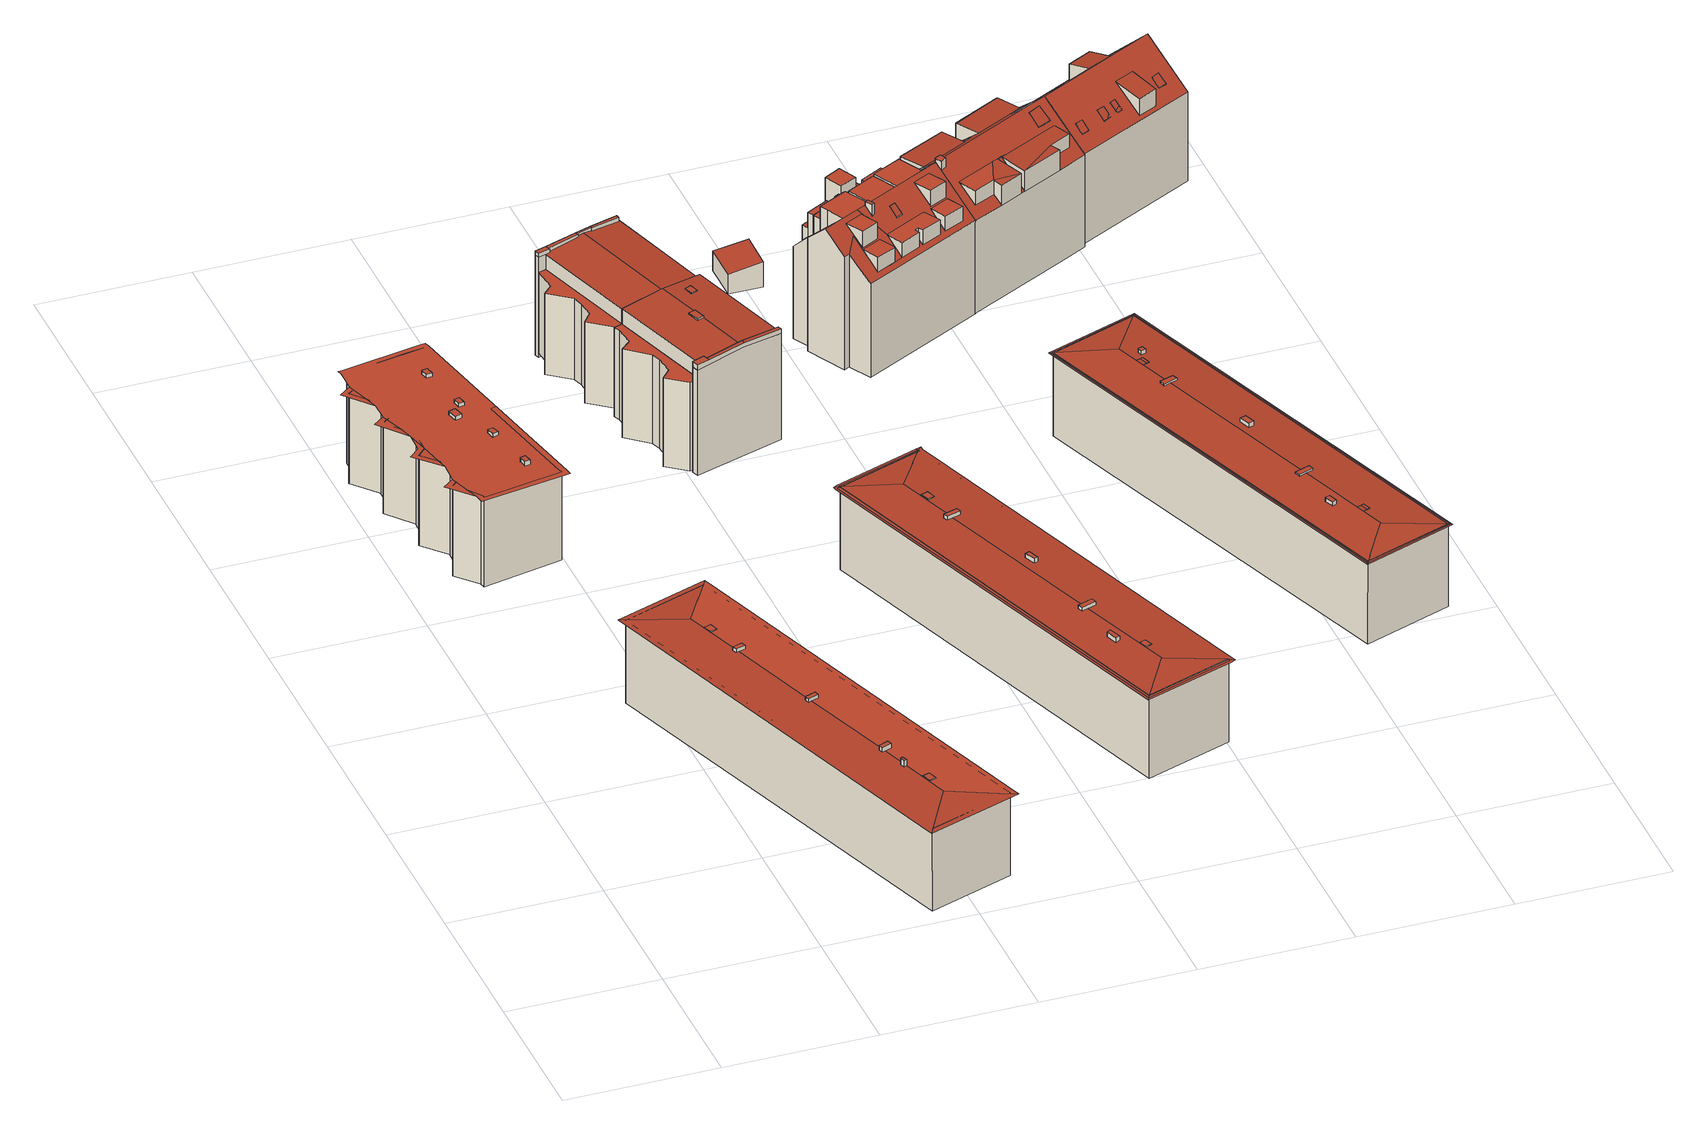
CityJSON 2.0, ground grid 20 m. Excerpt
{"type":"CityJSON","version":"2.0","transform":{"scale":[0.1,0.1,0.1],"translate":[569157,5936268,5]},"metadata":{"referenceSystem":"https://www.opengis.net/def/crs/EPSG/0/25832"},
"CityObjects":{
"building1":{"type":"Building","attributes":{"Grundfläche 2D":"680.398178","Grundhöhe NN":"6.808"},"children":["building1-1","building1-2","building1-3","building1-4","building1-5","building1-6"],"geometry":[{"type":"Solid","lod":"3","boundaries":[[[[0,1,2,3,4,5,6,7,8,9,10,11]],[[12,13,11,10,9]],[[2,1,0,14,15]],[[13,12,9,8,7,6,5,4,3,2,15,14]],[[16,17,18,19]],[[20,21,10,12,16,19,22]],[[23,21,20,24]],[[24,25,18,17,15,1,23]],[[24,20,22,19,18,25]],[[0,11,10,21,23,1]],[[0,1,15,14]],[[13,14,15,17,16,12]],[[13,12,10,11]]]],"semantics":{"surfaces":[{"type":"RoofSurface"},{"type":"WallSurface"},{"type":"GroundSurface"}],"values":[[0,0,0,0,1,1,1,1,2,0,0,0,0]]}}]},
"building1-1":{"type":"BuildingInstallation","parents":["building1"],"geometry":[{"type":"MultiSurface","lod":"3","boundaries":[[[26,27,28,29]],[[30,31,26,29]],[[31,6,32,27,26]],[[32,33,28,27]],[[28,33,5,30,29]]],"semantics":{"surfaces":[{"type":"RoofSurface"},{"type":"WallSurface"}],"values":[0,1,1,1,1]}}]},
"building1-2":{"type":"BuildingInstallation","parents":["building1"],"geometry":[{"type":"MultiSurface","lod":"3","boundaries":[[[34,35,36,37]],[[37,36,38,39]],[[34,37,39,40]],[[40,41,35,34]],[[41,38,36,35]]],"semantics":{"surfaces":[{"type":"RoofSurface"},{"type":"WallSurface"}],"values":[0,1,1,1,1]}}]},
"building1-3":{"type":"BuildingInstallation","parents":["building1"],"geometry":[{"type":"MultiSurface","lod":"3","boundaries":[[[42,43,44,45]],[[45,44,46,47]],[[42,45,47,48]],[[48,49,43,42]],[[49,46,44,43]]],"semantics":{"surfaces":[{"type":"RoofSurface"},{"type":"WallSurface"}],"values":[0,1,1,1,1]}}]},
"building1-4":{"type":"BuildingInstallation","parents":["building1"],"geometry":[{"type":"MultiSurface","lod":"3","boundaries":[[[50,51,52,53]],[[54,55,50,53]],[[55,8,56,51,50]],[[56,57,52,51]],[[52,57,7,54,53]]],"semantics":{"surfaces":[{"type":"RoofSurface"},{"type":"WallSurface"}],"values":[0,1,1,1,1]}}]},
"building1-5":{"type":"BuildingInstallation","parents":["building1"],"geometry":[{"type":"MultiSurface","lod":"3","boundaries":[[[58,59,60,61]],[[62,63,58,61]],[[58,63,4,64,59]],[[64,65,60,59]],[[65,3,62,61,60]]],"semantics":{"surfaces":[{"type":"RoofSurface"},{"type":"WallSurface"}],"values":[0,1,1,1,1]}}]},
"building1-6":{"type":"BuildingInstallation","parents":["building1"],"geometry":[{"type":"MultiSurface","lod":"3","boundaries":[[[66,67,68,69]],[[70,71,68,67]],[[71,72,69,68]],[[66,69,72,73]],[[67,66,73,70]]],"semantics":{"surfaces":[{"type":"RoofSurface"},{"type":"WallSurface"}],"values":[0,1,1,1,1]}}]},
"building2":{"type":"Building","attributes":{"Grundfläche 2D":"356.276415","Grundhöhe NN":"7.347"},"children":["building2-1","building2-2","building2-3","building2-4","building2-5"],"geometry":[{"type":"Solid","lod":"3","boundaries":[[[[74,75,76,77,78,79,80,81,82,83,84,85,86,87,88,89,90,91,92,93,94,95,96,97,98,99]],[[76,75,100,78,77]],[[81,80,79,101,82]],[[85,84,83,82,102,103]],[[87,86,104,89,88]],[[105,106,107,108,109]],[[107,110,111,108]],[[112,76,105,109,113]],[[114,115,116,77,112,113,117]],[[118,119,115,114,120]],[[121,80,118,120,122]],[[123,124,81,121,122,125]],[[83,123,125,126]],[[126,127,83]],[[128,127,126,129]],[[130,84,128,129,131]],[[132,133,134,135,130,131,136]],[[137,87,133,132,138]],[[139,88,137,138,140]],[[141,142,139,140,143]],[[144,141,143,145]],[[146,147,148,149,150,144,145,151]],[[110,152,153,148,147,111]],[[138,132,136,131,129,126,125,122,120,114,117,113,109,108,111,147,146,151,145,143,140]],[[78,100,75,76,112,77]],[[116,115,119,118,80,79,78,77]],[[121,81,82,101,79,80]],[[83,127,128,84,85,103,102,82]],[[123,83,82,81,124]],[[85,84,130,135,134,86]],[[89,104,86,87,137,88]],[[87,86,134,133]],[[153,152,110,107,106,105,76,75,74,99,98,97,96,95,94,93,92,91,90,89,88,139,142,141,144,150,149,148]]]],"semantics":{"surfaces":[{"type":"RoofSurface"},{"type":"WallSurface"},{"type":"GroundSurface"}],"values":[[0,0,0,0,0,1,1,1,1,1,1,1,1,1,1,1,1,1,1,1,1,1,1,2,0,0,0,0,0,0,0,0,0]]}}]},
"building2-1":{"type":"BuildingInstallation","parents":["building2"],"geometry":[{"type":"MultiSurface","lod":"3","boundaries":[[[154,155,156,157]],[[157,156,158,159]],[[154,157,159,160]],[[155,154,160,161]],[[161,158,156,155]]],"semantics":{"surfaces":[{"type":"RoofSurface"},{"type":"WallSurface"}],"values":[0,1,1,1,1]}}]},
"building2-2":{"type":"BuildingInstallation","parents":["building2"],"geometry":[{"type":"MultiSurface","lod":"3","boundaries":[[[162,163,164,165]],[[165,164,166,167]],[[162,165,167,168]],[[163,162,168,169]],[[164,163,169,166]]],"semantics":{"surfaces":[{"type":"RoofSurface"},{"type":"WallSurface"}],"values":[0,1,1,1,1]}}]},
"building2-3":{"type":"BuildingInstallation","parents":["building2"],"geometry":[{"type":"MultiSurface","lod":"3","boundaries":[[[170,171,172,173,174,175]],[[176,177,173,172]],[[178,175,174,173,177,179]],[[171,170,175,178,180,181]],[[181,176,172,171]]],"semantics":{"surfaces":[{"type":"RoofSurface"},{"type":"WallSurface"}],"values":[0,1,1,1,1]}}]},
"building2-4":{"type":"BuildingInstallation","parents":["building2"],"geometry":[{"type":"MultiSurface","lod":"3","boundaries":[[[182,183,184,185]],[[185,184,186,187]],[[182,185,187,188]],[[183,182,188,189]],[[184,183,189,186]]],"semantics":{"surfaces":[{"type":"RoofSurface"},{"type":"WallSurface"}],"values":[0,1,1,1,1]}}]},
"building2-5":{"type":"BuildingInstallation","parents":["building2"],"geometry":[{"type":"MultiSurface","lod":"3","boundaries":[[[190,191,192,193]],[[193,192,194,195]],[[190,193,195,196]],[[191,190,196,197]],[[192,191,197,194]]],"semantics":{"surfaces":[{"type":"RoofSurface"},{"type":"WallSurface"}],"values":[0,1,1,1,1]}}]},
"building3":{"type":"Building","attributes":{"Grundfläche 2D":"3.468011","Grundhöhe NN":"6.888"},"geometry":[{"type":"Solid","lod":"3","boundaries":[[[[198,199,200,201]],[[202,203,201,200]],[[203,204,198,201]],[[204,205,199,198]],[[205,202,200,199]],[[205,204,203,202]]]],"semantics":{"surfaces":[{"type":"RoofSurface"},{"type":"WallSurface"},{"type":"GroundSurface"}],"values":[[0,1,1,1,1,2]]}}]},
"building4":{"type":"Building","attributes":{"Grundfläche 2D":"3.856828","Grundhöhe NN":"7.026"},"geometry":[{"type":"Solid","lod":"3","boundaries":[[[[206,207,208,209]],[[210,211,209,208]],[[211,212,206,209]],[[212,213,207,206]],[[213,210,208,207]],[[213,212,211,210]]]],"semantics":{"surfaces":[{"type":"RoofSurface"},{"type":"WallSurface"},{"type":"GroundSurface"}],"values":[[0,1,1,1,1,2]]}}]},
"building5":{"type":"Building","attributes":{"Grundfläche 2D":"27.758120","Grundhöhe NN":"7.769"},"geometry":[{"type":"Solid","lod":"3","boundaries":[[[[214,215,216,217,218,219,220,221,222,223,224,225]],[[226,227,222,221]],[[227,228,223,222]],[[228,229,224,223]],[[229,230,225,224]],[[230,231,214,225]],[[231,232,215,214]],[[232,233,216,215]],[[233,234,217,216]],[[234,235,218,217]],[[235,236,219,218]],[[219,236,237,226,221,220]],[[236,235,234,233,232,231,230,229,228,227,226,237]]]],"semantics":{"surfaces":[{"type":"RoofSurface"},{"type":"WallSurface"},{"type":"GroundSurface"}],"values":[[0,1,1,1,1,1,1,1,1,1,1,1,2]]}}]},
"building6":{"type":"Building","attributes":{"Grundfläche 2D":"27.044528","Grundhöhe NN":"6.929"},"geometry":[{"type":"Solid","lod":"3","boundaries":[[[[238,239,240,241,242,243,244,245,246,247,248,249]],[[238,249,250,251]],[[252,240,239,238,251,253]],[[241,240,252,254]],[[242,241,254,255]],[[243,242,255,256]],[[244,243,256,257]],[[245,244,257,258]],[[246,245,258,259]],[[247,246,259,260]],[[249,248,261,250]],[[248,247,260,261]],[[256,255,254,252,253,251,250,261,260,259,258,257]]]],"semantics":{"surfaces":[{"type":"RoofSurface"},{"type":"WallSurface"},{"type":"GroundSurface"}],"values":[[0,1,1,1,1,1,1,1,1,1,1,1,2]]}}]},
"building7":{"type":"Building","attributes":{"Grundfläche 2D":"176.269840","Grundhöhe NN":"7.166"},"children":["building7-1"],"geometry":[{"type":"Solid","lod":"3","boundaries":[[[[262,263,264,265,266,267,268]],[[269,270,271,265,264,263]],[[267,266,272,273]],[[268,267,273,274]],[[262,268,274,275]],[[269,263,262,275,276]],[[270,269,276,277]],[[266,265,271,270,277,272]],[[273,272,277,276,275,274]]]],"semantics":{"surfaces":[{"type":"RoofSurface"},{"type":"WallSurface"},{"type":"GroundSurface"}],"values":[[0,0,1,1,1,1,1,1,2]]}}]},
"building7-1":{"type":"BuildingInstallation","parents":["building7"],"geometry":[{"type":"MultiSurface","lod":"3","boundaries":[[[278,279,280,281,282]],[[282,281,283,284,285]],[[284,286,287,285]],[[287,286,288,289,290]],[[266,267,279,278]],[[267,268,291,280,279]],[[281,280,291,292]],[[283,281,292,293]],[[293,294,284,283]],[[295,286,284,294,264]],[[295,296,288,286]],[[289,288,296,297]],[[297,271,290,289]],[[285,287,290,271,265,266,278,282]]],"semantics":{"surfaces":[{"type":"RoofSurface"},{"type":"WallSurface"}],"values":[0,0,0,0,1,1,1,1,1,1,1,1,1,1]}}]},
"building8":{"type":"Building","attributes":{"Grundfläche 2D":"184.079938","Grundhöhe NN":"6.677"},"children":["building8-1","building8-2","building8-3"],"geometry":[{"type":"Solid","lod":"3","boundaries":[[[[298,299,300,301,302,303,304,305,306,307]],[[308,309,310,311,312,301,300,299,298,307]],[[302,301,312,313,314]],[[303,302,314,315]],[[304,303,315,316]],[[305,304,316,317]],[[318,319,309,308,307,306,305,317,320]],[[310,309,319,321]],[[311,310,321,322]],[[312,311,322,313]],[[322,321,319,318,320,317,316,315,314,313]]]],"semantics":{"surfaces":[{"type":"RoofSurface"},{"type":"WallSurface"},{"type":"GroundSurface"}],"values":[[0,0,1,1,1,1,1,1,1,1,2]]}}]},
"building8-1":{"type":"BuildingInstallation","parents":["building8"],"geometry":[{"type":"MultiSurface","lod":"3","boundaries":[[[323,324,325,326]],[[298,327,324,323]],[[325,324,327,328]],[[328,299,326,325]],[[323,326,299,298]]],"semantics":{"surfaces":[{"type":"RoofSurface"},{"type":"WallSurface"}],"values":[0,1,1,1,1]}}]},
"building8-2":{"type":"BuildingInstallation","parents":["building8"],"geometry":[{"type":"MultiSurface","lod":"3","boundaries":[[[329,330,331,332,333]],[[331,334,335,332]],[[334,336,337,335]],[[331,330,312,301,302,336,334]],[[302,303,337,336]],[[335,337,303,300,338,332]],[[333,332,338,339]],[[339,310,311,329,333]],[[311,312,330,329]]],"semantics":{"surfaces":[{"type":"RoofSurface"},{"type":"WallSurface"}],"values":[0,0,0,1,1,1,1,1,1]}}]},
"building8-3":{"type":"BuildingInstallation","parents":["building8"],"geometry":[{"type":"MultiSurface","lod":"3","boundaries":[[[340,341,342,343]],[[342,341,344,345]],[[343,342,345,346]],[[347,340,343,346]],[[341,340,347,344]]],"semantics":{"surfaces":[{"type":"RoofSurface"},{"type":"WallSurface"}],"values":[0,1,1,1,1]}}]},
"building9":{"type":"Building","attributes":{"Grundfläche 2D":"698.831726","Grundhöhe NN":"6.926"},"children":["building9-1","building9-2","building9-3","building9-4","building9-5","building9-6"],"geometry":[{"type":"Solid","lod":"3","boundaries":[[[[348,349,350,351,352,353]],[[354,355,356,357,358,359,360,361,362,353,352,351]],[[357,356,355,354,351,350,349,363,364,365,358]],[[366,367,361,360,359,358,365,364]],[[368,359,365,369,370,371]],[[372,368,371,373]],[[374,350,352,372,373,375]],[[369,374,375,370]],[[371,370,375,373]],[[352,350,348,353]],[[374,349,348]],[[348,350,374]],[[363,349,374,369]],[[363,366,364]],[[366,363,369,365]],[[366,365,359,367]],[[367,362,361]],[[359,368,362,367]],[[353,362,368,372,352]]]],"semantics":{"surfaces":[{"type":"RoofSurface"},{"type":"WallSurface"},{"type":"GroundSurface"}],"values":[[0,0,0,0,1,1,1,1,2,0,0,0,0,0,0,0,0,0,0]]}}]},
"building9-1":{"type":"BuildingInstallation","parents":["building9"],"geometry":[{"type":"MultiSurface","lod":"3","boundaries":[[[376,377,378,379]],[[379,378,380,381]],[[376,379,381,382]],[[377,376,382,383]],[[378,377,383,380]]],"semantics":{"surfaces":[{"type":"RoofSurface"},{"type":"WallSurface"}],"values":[0,1,1,1,1]}}]},
"building9-2":{"type":"BuildingInstallation","parents":["building9"],"geometry":[{"type":"MultiSurface","lod":"3","boundaries":[[[384,385,386,387]],[[388,389,387,386]],[[384,387,389,390]],[[385,384,390,391]],[[391,388,386,385]]],"semantics":{"surfaces":[{"type":"RoofSurface"},{"type":"WallSurface"}],"values":[0,1,1,1,1]}}]},
"building9-3":{"type":"BuildingInstallation","parents":["building9"],"geometry":[{"type":"MultiSurface","lod":"3","boundaries":[[[392,393,394,395]],[[396,397,393,392]],[[395,394,398,399]],[[392,395,399,396]],[[397,398,394,393]]],"semantics":{"surfaces":[{"type":"RoofSurface"},{"type":"WallSurface"}],"values":[0,1,1,1,1]}}]},
"building9-4":{"type":"BuildingInstallation","parents":["building9"],"geometry":[{"type":"MultiSurface","lod":"3","boundaries":[[[400,401,402,403]],[[355,404,401,400,405]],[[404,406,402,401]],[[354,407,403,402,406]],[[407,405,400,403]]],"semantics":{"surfaces":[{"type":"RoofSurface"},{"type":"WallSurface"}],"values":[0,1,1,1,1]}}]},
"building9-5":{"type":"BuildingInstallation","parents":["building9"],"geometry":[{"type":"MultiSurface","lod":"3","boundaries":[[[408,409,410,411]],[[408,412,357,413,409]],[[413,414,410,409]],[[356,415,411,410,414]],[[415,412,408,411]]],"semantics":{"surfaces":[{"type":"RoofSurface"},{"type":"WallSurface"}],"values":[0,1,1,1,1]}}]},
"building9-6":{"type":"BuildingInstallation","parents":["building9"],"geometry":[{"type":"MultiSurface","lod":"3","boundaries":[[[416,417,418,419]],[[419,418,420,421]],[[416,419,421,422]],[[417,416,422,423]],[[418,417,423,420]]],"semantics":{"surfaces":[{"type":"RoofSurface"},{"type":"WallSurface"}],"values":[0,1,1,1,1]}}]},
"building10":{"type":"Building","attributes":{"Grundfläche 2D":"23.177045","Grundhöhe NN":"6.847"},"geometry":[{"type":"Solid","lod":"3","boundaries":[[[[424,425,426,427]],[[428,429,427,426]],[[429,430,424,427]],[[430,431,425,424]],[[431,428,426,425]],[[431,430,429,428]]]],"semantics":{"surfaces":[{"type":"RoofSurface"},{"type":"WallSurface"},{"type":"GroundSurface"}],"values":[[0,1,1,1,1,2]]}}]},
"building11":{"type":"Building","attributes":{"Grundfläche 2D":"247.669489","Grundhöhe NN":"5.775"},"children":["building11-1","building11-2","building11-3","building11-4","building11-5","building11-6","building11-7","building11-8","building11-9","building11-10","building11-11","building11-12","building11-13","building11-14"],"geometry":[{"type":"MultiSurface","lod":"3","boundaries":[[[432,433,434,435,436]],[[437,438,439,440,441,442,443,444,445,446,447,448,449,450,451,452,453,454,455,456,457,458,459,460,461,462,463,464,465,466,467],[468,469,470,471,472,473,474],[433,432,475,476,477,478]],[[479,480,481,442]],[[445,444,482]],[[481,450,482,444,443,442]],[[481,451,450]],[[481,483,484,451]],[[485,486,487,488,489,490,452,451,484,491,492]],[[488,487,486,485,492,493,494,495,453,452,490,496,497,498,499,500,501,489]],[[471,502,503,504,505,506,472]],[[507,508,496,490,509,510,511,512]],[[513,514,449,448,515,516,517]],[[432,436,475]],[[434,433,478]],[[477,518,519,476,475,436,435,434,478]],[[472,506,505,474,473]],[[502,471,470]],[[469,520,521,468,474,505,504,503,502,470]],[[510,509,489,501]],[[501,500,511,510]],[[512,511,500,499]],[[499,498,507,512]],[[508,507,498,497]],[[496,508,497]],[[509,490,489]],[[482,450,514,513]],[[450,449,514]],[[448,447,515]],[[446,522,523,445,482,513,517,516,515,447]],[[524,525,526,456,455,454,453,495,527,528]],[[457,456,526,529]],[[530,458,457,529,531]],[[532,530,531,533]],[[460,459,532,533,534]],[[535,462,461,460,534,536]],[[463,462,535,537]],[[464,463,537,538]],[[465,464,538,539]],[[466,465,539,540]],[[467,466,540,541]],[[437,467,541,542]],[[543,544,545,546]],[[438,437,542,547]],[[439,438,547,548]],[[545,544,440,439,548,549]],[[442,441,543,546,550]],[[480,479,442,550,551]],[[481,480,551,552]],[[491,484,483,553,554]],[[483,481,552,553]],[[492,491,554,555]],[[493,492,555,556]],[[495,494,493,556,527]],[[552,551,550,546,545,549,548,547,542,541,540,539,538,537,535,536,534,533,531,529,526,525,524,528,527,556,555,554,553]]],"semantics":{"surfaces":[{"type":"RoofSurface"},{"type":"WallSurface"},{"type":"GroundSurface"}],"values":[0,0,0,0,0,0,0,0,0,0,0,0,1,1,1,1,1,1,1,1,1,1,1,1,1,1,1,1,1,1,1,1,1,1,1,1,1,1,1,1,1,1,1,1,1,1,1,1,1,1,1,1,1,2]}}]},
"building11-1":{"type":"BuildingInstallation","parents":["building11"],"geometry":[{"type":"MultiSurface","lod":"3","boundaries":[[[557,558,559,560]],[[557,466,467,561,562,558]],[[562,563,559,558]],[[560,559,563,564,464,465]],[[465,466,557,560]]],"semantics":{"surfaces":[{"type":"RoofSurface"},{"type":"WallSurface"}],"values":[0,1,1,1,1]}}]},
"building11-2":{"type":"BuildingInstallation","parents":["building11"],"geometry":[{"type":"MultiSurface","lod":"3","boundaries":[[[565,566,567,568,569,570,571,572]],[[488,573,572,571,570,574,487]],[[565,572,573]],[[570,569,486,574]]],"semantics":{"surfaces":[{"type":"RoofSurface"},{"type":"WallSurface"}],"values":[0,1,1,1]}}]},
"building11-3":{"type":"BuildingInstallation","parents":["building11"],"geometry":[{"type":"MultiSurface","lod":"3","boundaries":[[[575,576,577,578,579]],[[567,580,578,577,568]],[[579,578,580]],[[577,576,485,568]]],"semantics":{"surfaces":[{"type":"RoofSurface"},{"type":"WallSurface"}],"values":[0,1,1,1]}}]},
"building11-4":{"type":"BuildingInstallation","parents":["building11"],"geometry":[{"type":"MultiSurface","lod":"3","boundaries":[[[581,582,583,584]],[[440,544,581,584]],[[544,543,582,581]],[[543,441,583,582]]],"semantics":{"surfaces":[{"type":"RoofSurface"},{"type":"WallSurface"}],"values":[0,1,1,1]}}]},
"building11-5":{"type":"BuildingInstallation","parents":["building11"],"geometry":[{"type":"MultiSurface","lod":"3","boundaries":[[[585,586,587,588]],[[457,458,589,587,586,590]],[[589,591,588,587]],[[459,460,592,585,588,591]]],"semantics":{"surfaces":[{"type":"RoofSurface"},{"type":"WallSurface"}],"values":[0,1,1,1]}}]},
"building11-6":{"type":"BuildingInstallation","parents":["building11"],"geometry":[{"type":"MultiSurface","lod":"3","boundaries":[[[519,518,593,594,564,563,562,561,595,596]],[[477,462,463,594,593,518]],[[463,464,564,594]],[[467,437,595,561]],[[437,438,476,519,596,595]]],"semantics":{"surfaces":[{"type":"RoofSurface"},{"type":"WallSurface"}],"values":[0,1,1,1,1]}}]},
"building11-7":{"type":"BuildingInstallation","parents":["building11"],"geometry":[{"type":"MultiSurface","lod":"3","boundaries":[[[597,598,591,589]],[[458,530,597,589]],[[530,532,598,597]],[[532,459,591,598]]],"semantics":{"surfaces":[{"type":"RoofSurface"},{"type":"WallSurface"}],"values":[0,1,1,1]}}]},
"building11-8":{"type":"BuildingInstallation","parents":["building11"],"geometry":[{"type":"MultiSurface","lod":"3","boundaries":[[[599,600,601,602,603]],[[604,439,440,584,603,602,601]],[[584,583,599,603]],[[441,442,605,600,599,583]]],"semantics":{"surfaces":[{"type":"RoofSurface"},{"type":"WallSurface"}],"values":[0,1,1,1]}}]},
"building11-9":{"type":"BuildingInstallation","parents":["building11"],"geometry":[{"type":"MultiSurface","lod":"3","boundaries":[[[606,607,608,609]],[[609,608,610,611]],[[611,612,606,609]],[[607,606,612,613]],[[613,610,608,607]]],"semantics":{"surfaces":[{"type":"RoofSurface"},{"type":"WallSurface"}],"values":[0,1,1,1,1]}}]},
"building11-10":{"type":"BuildingInstallation","parents":["building11"],"geometry":[{"type":"MultiSurface","lod":"3","boundaries":[[[614,615,616,617]],[[617,616,618,619]],[[614,617,619,620]],[[615,614,620,621]],[[616,615,621,618]]],"semantics":{"surfaces":[{"type":"RoofSurface"},{"type":"WallSurface"}],"values":[0,1,1,1,1]}}]},
"building11-11":{"type":"BuildingInstallation","parents":["building11"],"geometry":[{"type":"MultiSurface","lod":"3","boundaries":[[[622,623,624,625]],[[623,622,626,627]],[[624,623,627]],[[622,625,626]]],"semantics":{"surfaces":[{"type":"RoofSurface"},{"type":"WallSurface"}],"values":[0,1,1,1]}}]},
"building11-12":{"type":"BuildingInstallation","parents":["building11"],"geometry":[{"type":"MultiSurface","lod":"3","boundaries":[[[521,520,628,629]],[[469,630,628,520]],[[629,628,630,590,586,585,592,631]],[[521,629,631,468]]],"semantics":{"surfaces":[{"type":"RoofSurface"},{"type":"WallSurface"}],"values":[0,1,1,1]}}]},
"building11-13":{"type":"BuildingInstallation","parents":["building11"],"geometry":[{"type":"MultiSurface","lod":"3","boundaries":[[[632,633,634,523,522,635,636,637]],[[446,638,635,522]],[[601,600,605,443,639,633,632,637,636,635,638,604]],[[445,523,634,633,639,444]]],"semantics":{"surfaces":[{"type":"RoofSurface"},{"type":"WallSurface"}],"values":[0,1,1,1]}}]},
"building11-14":{"type":"BuildingInstallation","parents":["building11"],"geometry":[{"type":"MultiSurface","lod":"3","boundaries":[[[640,641,642,643]],[[642,641,644,645]],[[643,642,645]],[[644,641,640]]],"semantics":{"surfaces":[{"type":"RoofSurface"},{"type":"WallSurface"}],"values":[0,1,1,1]}}]},
"building12":{"type":"Building","attributes":{"Grundfläche 2D":"716.157019","Grundhöhe NN":"7.139"},"children":["building12-1","building12-2","building12-3","building12-4","building12-5","building12-6","building12-7"],"geometry":[{"type":"Solid","lod":"3","boundaries":[[[[646,647,648,649,650]],[[651,652,653,654,655,656,657,646,650,649]],[[653,652,651,658,659]],[[648,647,646,657,656,655,654,653,659,658]],[[660,661,662,663]],[[664,665,650,647,660,663,666]],[[667,665,664,668]],[[668,669,662,661,659,652,667]],[[668,664,666,663,662,669]],[[651,649,650,665,667,652]],[[651,652,659,658]],[[648,658,659,661,660,647]],[[648,647,650,649]]]],"semantics":{"surfaces":[{"type":"RoofSurface"},{"type":"WallSurface"},{"type":"GroundSurface"}],"values":[[0,0,0,0,1,1,1,1,2,0,0,0,0]]}}]},
"building12-1":{"type":"BuildingInstallation","parents":["building12"],"geometry":[{"type":"MultiSurface","lod":"3","boundaries":[[[670,671,672,673]],[[674,675,672,671]],[[672,675,673]],[[674,671,670]]],"semantics":{"surfaces":[{"type":"RoofSurface"},{"type":"WallSurface"}],"values":[0,1,1,1]}}]},
"building12-2":{"type":"BuildingInstallation","parents":["building12"],"geometry":[{"type":"MultiSurface","lod":"3","boundaries":[[[676,677,678,679]],[[657,680,677,676,681]],[[680,682,678,677]],[[656,683,679,678,682]],[[683,681,676,679]]],"semantics":{"surfaces":[{"type":"RoofSurface"},{"type":"WallSurface"}],"values":[0,1,1,1,1]}}]},
"building12-3":{"type":"BuildingInstallation","parents":["building12"],"geometry":[{"type":"MultiSurface","lod":"3","boundaries":[[[684,685,686,687]],[[688,687,686]],[[685,684,689]],[[689,688,686,685]]],"semantics":{"surfaces":[{"type":"RoofSurface"},{"type":"WallSurface"}],"values":[0,1,1,1]}}]},
"building12-4":{"type":"BuildingInstallation","parents":["building12"],"geometry":[{"type":"MultiSurface","lod":"3","boundaries":[[[690,691,692,693]],[[694,695,693,692]],[[695,696,690,693]],[[691,690,696,697]],[[692,691,697,694]]],"semantics":{"surfaces":[{"type":"RoofSurface"},{"type":"WallSurface"}],"values":[0,1,1,1,1]}}]},
"building12-5":{"type":"BuildingInstallation","parents":["building12"],"geometry":[{"type":"MultiSurface","lod":"3","boundaries":[[[698,699,700,701]],[[701,700,702,703]],[[698,701,703,704]],[[699,698,704,705]],[[700,699,705,702]]],"semantics":{"surfaces":[{"type":"RoofSurface"},{"type":"WallSurface"}],"values":[0,1,1,1,1]}}]},
"building12-6":{"type":"BuildingInstallation","parents":["building12"],"geometry":[{"type":"MultiSurface","lod":"3","boundaries":[[[706,707,708,709]],[[709,708,710,711]],[[706,709,711,712]],[[707,706,712,713]],[[708,707,713,710]]],"semantics":{"surfaces":[{"type":"RoofSurface"},{"type":"WallSurface"}],"values":[0,1,1,1,1]}}]},
"building12-7":{"type":"BuildingInstallation","parents":["building12"],"geometry":[{"type":"MultiSurface","lod":"3","boundaries":[[[714,715,716,717]],[[718,719,714,717]],[[655,720,715,714,719]],[[720,721,716,715]],[[654,718,717,716,721]]],"semantics":{"surfaces":[{"type":"RoofSurface"},{"type":"WallSurface"}],"values":[0,1,1,1,1]}}]},
"building13":{"type":"Building","attributes":{"Grundfläche 2D":"291.911066","Grundhöhe NN":"5.878"},"children":["building13-1","building13-2","building13-3","building13-4"],"geometry":[{"type":"Solid","lod":"3","boundaries":[[[[722,723,724]],[[725,726,727,728,729,724,723]],[[730,731,732]],[[731,730,733,734]],[[735,736,731,734,737]],[[738,739,740,454,741,742,743,744,745,746,747,748,749,750,751]],[[752,753,754,755,756,757,758,735,737,734,733,728,727,726,759,760,761,762,763,743,742,741,454]],[[729,733,764,765]],[[733,729,728]],[[766,767,768]],[[769,766,747,746]],[[769,767,766]],[[770,751,750,771,772,773]],[[774,775,776,777,778,779,780,781]],[[765,762,722,724]],[[762,761,723,722]],[[760,759,725,723,761]],[[726,725,759]],[[765,724,729]],[[755,764,730,732]],[[733,730,764]],[[736,735,758]],[[757,756,731,736,758]],[[756,755,732,731]],[[747,766,768,782,748]],[[745,769,746]],[[745,783,767,769]],[[783,782,768,767]],[[784,738,751,770,773]],[[749,785,772,771,750]],[[785,784,773,772]],[[745,744,786,787]],[[783,745,787,788]],[[782,783,788,789]],[[748,782,789,790]],[[779,749,748,790,791,780]],[[749,779,778,785]],[[785,778,777,784]],[[784,777,776,738]],[[738,776,775,739]],[[792,793,754,753,752,454,740,739,775,794,795,796]],[[797,798,763,762,765,764,755,754,793,799]],[[800,786,744,743,763,798]],[[781,780,791,801]],[[774,781,801,802]],[[775,774,802,794]],[[792,796,795,794,802,801,791,790,789,788,787,786,800,798,797,799,793]]]],"semantics":{"surfaces":[{"type":"RoofSurface"},{"type":"WallSurface"},{"type":"GroundSurface"}],"values":[[0,0,0,0,0,0,0,0,0,0,0,0,0,0,1,1,1,1,1,1,1,1,1,1,1,1,1,1,1,1,1,1,1,1,1,1,1,1,1,1,1,1,1,1,1,1,2]]}}]},
"building13-1":{"type":"BuildingInstallation","parents":["building13"],"geometry":[{"type":"MultiSurface","lod":"3","boundaries":[[[803,804,805,806]],[[807,808,806,805]],[[803,806,808,809]],[[809,810,804,803]],[[805,804,810,807]]],"semantics":{"surfaces":[{"type":"RoofSurface"},{"type":"WallSurface"}],"values":[0,1,1,1,1]}}]},
"building13-2":{"type":"BuildingInstallation","parents":["building13"],"geometry":[{"type":"MultiSurface","lod":"3","boundaries":[[[811,812,813,814]],[[814,813,815,816]],[[811,814,816,817]],[[812,811,817,818]],[[813,812,818,815]]],"semantics":{"surfaces":[{"type":"RoofSurface"},{"type":"WallSurface"}],"values":[0,1,1,1,1]}}]},
"building13-3":{"type":"BuildingInstallation","parents":["building13"],"geometry":[{"type":"MultiSurface","lod":"3","boundaries":[[[819,820,821,822]],[[823,824,820,819,825]],[[824,826,821,820]],[[827,822,821,826]],[[827,825,819,822]]],"semantics":{"surfaces":[{"type":"RoofSurface"},{"type":"WallSurface"}],"values":[0,1,1,1,1]}}]},
"building13-4":{"type":"BuildingInstallation","parents":["building13"],"geometry":[{"type":"MultiSurface","lod":"3","boundaries":[[[828,829,830,831,832,833]],[[740,454,829,828]],[[454,752,753,831,830,829]],[[753,834,832,831]],[[834,741,833,832]],[[828,833,741,740]]],"semantics":{"surfaces":[{"type":"RoofSurface"},{"type":"WallSurface"}],"values":[0,1,1,1,1,1]}}]},
"building14":{"type":"Building","attributes":{"Grundfläche 2D":"214.702620","Grundhöhe NN":"6.398"},"children":["building14-1","building14-2","building14-3","building14-4","building14-5","building14-6"],"geometry":[{"type":"Solid","lod":"3","boundaries":[[[[835,836,837,838]],[[743,839,840,841,842],[843,844,845,846]],[[847,840,839,743,848],[837,849,850,838]],[[851,844,843,852]],[[836,835,850,849]],[[837,836,849]],[[835,838,850]],[[845,844,851]],[[846,852,843]],[[851,852,846,845]],[[842,841,853,854]],[[855,848,743,842,854,856]],[[847,848,855,857]],[[853,841,840,847,857]],[[856,854,853,857,855]]]],"semantics":{"surfaces":[{"type":"RoofSurface"},{"type":"WallSurface"},{"type":"GroundSurface"}],"values":[[0,0,0,0,1,1,1,1,1,1,1,1,1,1,2]]}}]},
"building14-1":{"type":"BuildingInstallation","parents":["building14"],"geometry":[{"type":"MultiSurface","lod":"3","boundaries":[[[858,859,860,861]],[[861,860,862,863]],[[860,859,864,862]],[[858,861,863,865]],[[859,858,865,864]]],"semantics":{"surfaces":[{"type":"RoofSurface"},{"type":"WallSurface"}],"values":[0,1,1,1,1]}}]},
"building14-2":{"type":"BuildingInstallation","parents":["building14"],"geometry":[{"type":"MultiSurface","lod":"3","boundaries":[[[866,867,868,869]],[[868,867,870,871]],[[869,868,871,872]],[[866,869,872,873]],[[867,866,873,870]]],"semantics":{"surfaces":[{"type":"RoofSurface"},{"type":"WallSurface"}],"values":[0,1,1,1,1]}}]},
"building14-3":{"type":"BuildingInstallation","parents":["building14"],"geometry":[{"type":"MultiSurface","lod":"3","boundaries":[[[874,875,876,877]],[[874,877,878,879]],[[877,876,880,878]],[[875,874,879,881]],[[876,875,881,880]]],"semantics":{"surfaces":[{"type":"RoofSurface"},{"type":"WallSurface"}],"values":[0,1,1,1,1]}}]},
"building14-4":{"type":"BuildingInstallation","parents":["building14"],"geometry":[{"type":"MultiSurface","lod":"3","boundaries":[[[882,883,884,885]],[[885,884,886,887]],[[882,885,887,888]],[[883,882,888,889]],[[884,883,889,886]]],"semantics":{"surfaces":[{"type":"RoofSurface"},{"type":"WallSurface"}],"values":[0,1,1,1,1]}}]},
"building14-5":{"type":"BuildingInstallation","parents":["building14"],"geometry":[{"type":"MultiSurface","lod":"3","boundaries":[[[890,891,892,893]],[[893,892,894,895]],[[895,896,890,893]],[[891,890,896,897]],[[897,894,892,891]]],"semantics":{"surfaces":[{"type":"RoofSurface"},{"type":"WallSurface"}],"values":[0,1,1,1,1]}}]},
"building14-6":{"type":"BuildingInstallation","parents":["building14"],"geometry":[{"type":"MultiSurface","lod":"3","boundaries":[[[898,899,900,901]],[[901,900,902,903]],[[898,901,903,904]],[[899,898,904,905]],[[900,899,905,902]]],"semantics":{"surfaces":[{"type":"RoofSurface"},{"type":"WallSurface"}],"values":[0,1,1,1,1]}}]}
},
"vertices":[
[340,2,135],[345,11,135],[383,78,138],[348,181,138],[346,187,138],[303,311,138],[301,316,138],[259,439,138],[257,445,138],[230,524,138],[160,552,135],[150,556,135],[270,590,135],[275,599,135],[466,45,135],[456,49,135],[271,590,135],[457,50,135],[457,50,18],[271,590,18],[158,551,18],[158,551,135],[270,590,18],[344,11,135],[344,11,18],[345,11,18],
[311,320,143],[297,315,143],[299,309,143],[313,314,143],[313,314,138],[311,320,138],[297,315,138],[299,309,138],
[242,489,139],[251,492,139],[247,503,139],[238,500,139],[247,503,138],[238,500,138],[242,489,138],[251,492,138],
[358,149,147],[355,148,147],[357,141,147],[361,143,147],[357,141,138],[361,143,138],[358,149,138],[355,148,138],
[266,448,143],[253,444,143],[255,438,143],[268,442,143],[268,442,138],[266,448,138],[253,444,138],[255,438,138],
[355,191,144],[342,186,144],[344,180,144],[357,185,144],[357,185,138],[355,191,138],[342,186,138],[344,180,138],
[375,103,139],[384,106,139],[380,118,139],[371,115,139],[384,106,138],[380,118,138],[371,115,138],[375,103,138],
[16,1133,151],[16,1107,151],[18,1100,151],[26,1075,151],[31,1059,151],[31,1034,151],[33,1027,151],[42,1001,151],[47,984,151],[53,956,151],[60,923,151],[63,910,151],[62,881,151],[64,874,151],[71,853,151],[76,837,151],[78,825,151],[192,848,148],[198,849,148],[197,856,148],[135,1160,148],[133,1167,148],[126,1166,148],[21,1144,150],[15,1143,151],[16,1136,151],[0,1095,151],[16,1022,151],[46,956,151],[32,943,151],[47,869,151],[23,1104,150],[23,1111,150],[23,1134,150],[23,1134,23],[23,1104,23],[23,1137,150],[23,1137,23],[10,1094,151],[10,1094,23],[38,1061,23],[38,1061,150],[36,1064,150],[36,1064,23],[38,1030,150],[38,1042,150],[38,1030,23],[26,1021,151],[26,1021,23],[54,986,150],[51,991,150],[54,986,23],[53,953,23],[53,953,151],[42,942,151],[42,942,23],[70,912,150],[70,912,23],[68,877,23],[68,877,150],[68,879,150],[69,907,150],[68,879,23],[57,868,151],[57,868,23],[82,840,150],[82,840,23],[84,833,150],[83,838,150],[84,833,23],[190,855,148],[190,855,23],[189,859,23],[128,1159,23],[128,1159,148],[189,859,148],[190,857,148],[190,857,23],[105,1154,149],[119,1157,148],
[151,891,155],[153,881,155],[160,882,155],[158,893,155],[160,882,149],[158,893,149],[151,891,149],[153,881,149],
[121,1035,154],[123,1025,154],[130,1026,154],[128,1037,154],[130,1026,149],[128,1037,149],[121,1035,149],[123,1025,149],
[107,1104,154],[108,1096,154],[116,1097,154],[114,1108,154],[108,1107,154],[106,1106,154],[116,1097,149],[114,1108,149],[106,1106,149],[108,1107,149],[107,1104,149],[108,1096,149],
[136,962,154],[138,951,154],[146,953,154],[143,963,154],[146,953,149],[143,963,149],[136,962,149],[138,951,149],
[109,1000,155],[118,1002,155],[115,1015,155],[106,1013,155],[115,1015,149],[106,1013,149],[109,1000,149],[118,1002,149],
[283,671,38],[277,683,38],[254,671,38],[260,659,38],[254,671,19],[260,659,19],[283,671,19],[277,683,19],
[375,574,36],[371,586,36],[343,576,36],[348,564,36],[343,576,20],[348,564,20],[375,574,20],[371,586,20],
[334,1202,143],[338,1189,143],[340,1166,143],[328,1151,143],[357,1129,143],[358,1126,143],[367,1129,143],[369,1130,143],[324,1272,143],[314,1269,143],[317,1237,143],[305,1224,143],[369,1130,28],[324,1272,28],[314,1269,28],[317,1237,28],[305,1224,28],[334,1202,28],[338,1189,28],[340,1166,28],[328,1151,28],[357,1129,28],[358,1126,28],[367,1129,28],
[367,1129,145],[358,1126,145],[356,1125,145],[359,1117,145],[362,1091,145],[349,1079,145],[378,1055,145],[382,1043,145],[385,1018,145],[373,1005,145],[400,985,145],[412,988,145],[412,988,19],[367,1129,19],[356,1125,19],[358,1126,19],[359,1117,19],[362,1091,19],[349,1079,19],[378,1055,19],[382,1043,19],[385,1018,19],[373,1005,19],[400,985,19],
[369,1130,164],[425,1147,168],[379,1294,168],[378,1296,168],[312,1275,164],[314,1269,164],[324,1272,164],[476,1163,164],[430,1312,164],[428,1312,164],[312,1275,22],[314,1269,22],[324,1272,22],[369,1130,22],[476,1163,22],[430,1312,22],
[312,1275,170],[314,1269,170],[329,1273,170],[328,1275,170],[327,1280,170],[371,1289,171],[370,1291,171],[369,1293,171],[391,1297,171],[390,1300,171],[391,1296,171],[429,1308,170],[428,1312,170],[329,1273,165],[328,1275,165],[371,1289,167],[370,1291,167],[391,1297,167],[391,1296,167],[429,1308,164],
[444,1088,171],[449,1072,171],[471,1002,171],[472,997,171],[525,1013,168],[523,1019,168],[524,1019,168],[478,1164,168],[476,1163,168],[425,1147,171],[369,1130,167],[367,1129,167],[412,988,167],[403,985,166],[406,976,166],[406,976,17],[525,1013,17],[523,1019,17],[524,1019,17],[478,1164,17],[369,1130,17],[367,1129,17],[476,1163,17],[412,988,17],[403,985,17],
[444,1088,173],[435,1085,173],[440,1069,173],[449,1072,173],[435,1085,171],[440,1069,171],
[403,985,174],[406,976,174],[422,981,174],[421,986,174],[419,991,174],[472,997,177],[471,1002,177],[525,1013,174],[523,1019,174],[421,986,167],[419,991,167],
[458,1141,171],[450,1138,171],[453,1126,171],[462,1129,171],[450,1138,170],[453,1126,170],[462,1129,170],[458,1141,170],
[799,219,136],[804,221,136],[796,225,137],[722,251,139],[683,185,137],[678,177,136],[677,380,139],[674,387,139],[594,616,139],[592,623,139],[564,704,139],[495,727,137],[489,729,136],[486,730,136],[487,725,136],[613,769,136],[612,774,136],[606,766,137],[606,772,136],[491,732,136],[493,727,137],[608,767,136],[608,767,19],[493,727,19],[682,185,137],[682,185,19],[797,225,136],[797,225,19],
[683,302,145],[689,304,145],[683,320,145],[678,317,145],[683,320,139],[678,317,138],[683,302,138],[689,304,139],
[713,279,140],[721,282,140],[717,293,140],[709,290,140],[717,293,139],[709,290,139],[713,279,139],[721,282,139],
[580,662,140],[589,665,140],[585,677,140],[576,674,140],[580,662,139],[589,665,139],[585,677,139],[576,674,139],
[686,391,144],[666,384,144],[669,378,144],[688,384,144],[666,384,139],[686,391,139],[669,378,139],[688,384,139],
[603,626,144],[584,620,144],[586,614,144],[605,620,144],[603,626,139],[584,620,139],[586,614,139],[605,620,139],
[656,495,145],[651,509,145],[645,507,145],[651,493,145],[645,507,139],[651,493,139],[656,495,138],[651,509,138],
[573,1376,46],[573,1323,46],[617,1323,53],[618,1375,53],[617,1323,18],[618,1375,18],[573,1376,18],[573,1323,18],
[707,1204,192],[746,1224,192],[730,1255,192],[728,1254,192],[692,1235,192],[683,1258,137],[684,1256,140],[674,1251,140],[672,1256,135],[642,1240,135],[644,1236,139],[646,1230,145],[650,1219,156],[651,1217,158],[686,1235,158],[688,1236,158],[705,1203,192],[666,1183,192],[654,1206,168],[663,1178,195],[686,1190,195],[808,1252,195],[808,1253,194],[808,1254,193],[781,1305,141],[758,1293,141],[756,1299,135],[726,1283,135],[728,1279,140],[726,1278,140],[718,1274,140],[717,1276,137],[710,1273,137],[701,1292,117],[679,1280,117],[689,1261,137],[735,1260,158],[770,1278,158],[771,1278,158],[788,1246,192],[749,1226,192],[734,1256,160],[733,1259,158],[692,1235,160],[694,1236,160],[728,1254,160],[730,1255,160],[642,1235,139],[617,1222,139],[631,1195,169],[649,1216,158],[624,1191,169],[637,1165,195],[671,1163,180],[682,1139,158],[707,1136,145],[715,1139,146],[726,1145,146],[715,1168,167],[651,1138,169],[658,1142,169],[674,1112,141],[717,1134,141],[837,1196,141],[773,1198,167],[785,1175,146],[758,1162,146],[755,1168,152],[750,1165,152],[753,1159,146],[771,1278,192],[770,1278,192],[735,1260,192],[733,1259,192],[734,1256,192],[758,1162,167],[785,1175,167],[726,1145,167],[753,1159,167],[750,1165,167],[755,1168,167],[649,1216,192],[654,1206,192],[688,1236,192],[686,1235,192],[651,1217,192],[728,1254,172],[694,1236,172],[770,1278,172],[735,1260,172],[686,1235,172],[651,1217,172],[808,1253,8],[808,1254,8],[781,1305,8],[837,1196,8],[808,1252,8],[758,1293,8],[752,1307,127],[752,1307,8],[721,1291,127],[721,1291,8],[728,1279,8],[718,1274,8],[726,1278,8],[717,1276,8],[710,1273,8],[701,1292,8],[679,1280,8],[689,1261,8],[683,1258,8],[638,1248,127],[668,1264,127],[668,1264,8],[638,1248,8],[684,1256,8],[674,1251,8],[672,1256,8],[644,1236,8],[617,1222,8],[631,1195,8],[624,1191,8],[651,1138,8],[658,1142,8],[674,1112,8],
[679,1280,186],[691,1257,186],[713,1268,186],[701,1292,186],[689,1261,172],[691,1257,172],[713,1268,172],[710,1273,172],
[703,1162,167],[702,1162,167],[682,1152,167],[678,1150,167],[677,1149,167],[688,1126,167],[715,1139,167],[715,1140,167],[715,1140,146],[688,1126,145],
[682,1183,191],[665,1174,191],[678,1150,191],[701,1162,191],[689,1186,191],[701,1162,168],
[668,1264,148],[638,1248,148],[642,1240,148],[672,1256,148],
[731,1273,170],[761,1289,170],[756,1299,170],[726,1283,170],[756,1299,148],[761,1289,145],[726,1283,148],[731,1273,145],
[718,1274,172],[717,1276,172],[683,1258,172],[684,1256,172],
[752,1307,148],[721,1291,148],
[642,1240,170],[647,1231,170],[677,1246,170],[674,1251,170],[672,1256,170],[677,1246,145],[647,1231,145],
[702,1197,201],[698,1195,201],[703,1185,201],[707,1188,201],[703,1185,185],[707,1188,185],[702,1197,194],[698,1195,194],
[738,1202,185],[730,1198,185],[735,1187,175],[743,1191,175],[735,1187,174],[743,1191,174],[738,1202,184],[730,1198,184],
[793,1180,167],[820,1193,167],[808,1216,167],[782,1203,167],[793,1180,146],[820,1193,146],
[763,1290,172],[728,1272,172],[763,1290,145],[728,1272,145],
[646,1230,172],[645,1229,172],[650,1219,172],[680,1247,172],[677,1246,172],[647,1231,172],[680,1247,145],[645,1229,145],
[771,1228,191],[784,1204,191],[807,1216,191],[794,1240,191],[784,1204,168],[807,1216,168],
[901,880,142],[943,945,139],[946,950,138],[822,906,138],[828,904,139],[1020,354,138],[1023,360,139],[1063,426,142],[1017,556,142],[1014,564,142],[933,791,142],[930,799,142],[1144,399,138],[1138,401,139],[944,945,139],[1139,401,139],[1139,401,21],[944,945,21],[827,903,21],[827,903,139],[828,904,21],[1022,360,139],[1022,360,21],[1023,360,21],
[916,838,142],[925,841,142],[921,853,142],[912,850,142],[925,841,141],[921,853,141],
[940,802,144],[922,796,144],[924,788,144],[943,795,144],[922,796,141],[940,802,141],[924,788,141],[943,795,141],
[1053,457,142],[1062,460,142],[1058,471,142],[1049,468,142],[1058,471,141],[1062,460,141],
[926,868,147],[920,866,147],[922,860,147],[928,862,147],[922,860,141],[928,862,141],[926,868,141],[920,866,141],
[1023,481,147],[1028,483,147],[1024,495,147],[1018,493,147],[1024,495,141],[1018,493,141],[1023,481,141],[1028,483,141],
[995,674,147],[990,688,147],[982,686,147],[987,671,147],[982,686,141],[987,671,141],[995,674,141],[990,688,141],
[1025,567,144],[1005,560,144],[1008,553,144],[1027,560,144],[1027,560,141],[1025,567,141],[1005,560,141],[1008,553,141],
[968,1262,169],[961,1274,170],[914,1235,169],[990,1289,170],[979,1311,171],[966,1304,171],[906,1273,171],[897,1269,172],[908,1232,169],[872,1227,171],[878,1216,169],[891,1266,172],[884,1263,172],[831,1236,172],[843,1213,171],[841,1241,172],[787,1315,140],[778,1310,140],[808,1254,194],[816,1258,194],[964,1334,194],[978,1340,194],[948,1398,140],[938,1393,140],[954,1360,171],[890,1327,171],[874,1359,140],[852,1347,140],[868,1316,170],[804,1283,170],[808,1252,194],[812,1245,187],[837,1196,140],[878,1216,140],[872,1227,150],[866,1224,150],[843,1213,150],[990,1289,151],[967,1277,151],[961,1274,151],[968,1262,140],[1007,1283,140],[908,1232,140],[914,1235,140],[874,1359,168],[937,1393,168],[873,1360,168],[938,1393,168],[787,1315,168],[852,1347,168],[851,1348,168],[787,1316,168],[755,1356,32],[778,1310,32],[787,1315,32],[787,1316,32],[851,1348,32],[852,1347,32],[858,1351,32],[834,1396,32],[873,1360,139],[937,1393,139],[787,1316,139],[851,1348,139],[948,1398,9],[938,1393,9],[937,1393,9],[873,1360,9],[874,1359,9],[858,1351,9],[808,1252,9],[837,1196,9],[778,1310,9],[808,1254,9],[808,1253,9],[968,1262,9],[1007,1283,9],[878,1216,9],[978,1340,9],[834,1396,9],[755,1356,9],
[962,1338,191],[954,1353,177],[937,1344,177],[944,1329,191],[937,1344,176],[944,1329,190],[962,1338,190],[954,1353,176],
[881,1331,165],[876,1340,156],[865,1334,156],[870,1325,165],[865,1334,155],[870,1325,164],[881,1331,164],[876,1340,155],
[958,1306,177],[975,1314,177],[967,1329,190],[951,1320,190],[965,1309,176],[975,1314,176],[958,1306,176],[967,1329,189],[951,1320,189],
[808,1254,200],[808,1253,200],[808,1252,200],[812,1245,200],[820,1250,200],[816,1258,200],[820,1250,187],
[1095,1333,168],[1120,1346,168],[1103,1379,176],[1077,1366,176],[1067,1386,194],[1138,1422,194],[1112,1472,141],[952,1390,141],[1090,1420,175],[1057,1404,175],[1043,1432,144],[1075,1449,144],[1167,1365,141],[1007,1283,141],[1120,1346,144],[1095,1333,144],[1043,1432,167],[1075,1449,167],[1112,1472,14],[952,1390,14],[1007,1283,14],[978,1340,14],[1167,1365,14],
[1051,1337,165],[1041,1332,165],[1046,1321,155],[1056,1327,155],[1046,1321,154],[1056,1327,154],[1041,1332,164],[1051,1337,164],
[1017,1319,165],[1007,1314,165],[1012,1304,155],[1022,1309,155],[1007,1314,164],[1012,1304,154],[1022,1309,154],[1017,1319,164],
[987,1378,167],[982,1387,157],[972,1382,157],[977,1373,167],[977,1373,166],[987,1378,166],[972,1382,156],[982,1387,156],
[1136,1381,165],[1126,1375,165],[1131,1365,155],[1142,1370,155],[1131,1365,154],[1142,1370,154],[1136,1381,164],[1126,1375,164],
[1022,1395,167],[1017,1405,157],[1007,1400,157],[1012,1390,167],[1007,1400,156],[1012,1390,166],[1022,1395,166],[1017,1405,156],
[1068,1346,165],[1061,1342,165],[1066,1332,155],[1074,1336,155],[1066,1332,154],[1074,1336,154],[1068,1346,164],[1061,1342,164]
]}
